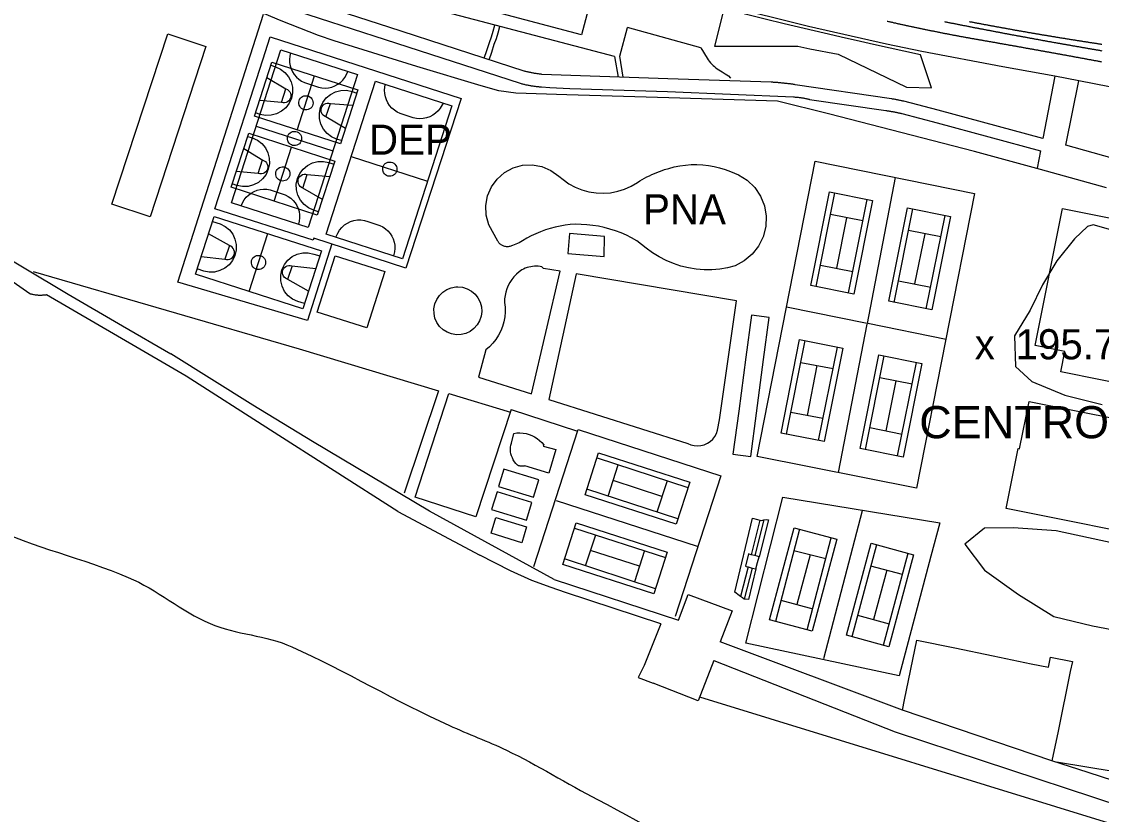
# Model space of a CAD drawing. Header units: millimetres. Extents: x 949 to 2135, y 1001 to 2286.
# Drawn here: x 1120.2 to 1388.7, y 1619.8 to 1817.1 of the extents above; entities that cross this region are included whole.
import ezdxf
from ezdxf.enums import TextEntityAlignment as Align

# ---------------------------------------------------------------- set-up
doc = ezdxf.new("R2010")
doc.units = ezdxf.units.MM
for name, color, linetype, lineweight in [('Nivel 11', 7, 'Continuous', 0), ('Nivel 12', 7, 'Continuous', 0), ('Nivel 13', 7, 'Continuous', 0), ('Nivel 14', 7, 'Continuous', 0), ('Nivel 15', 7, 'Continuous', 0), ('Nivel 17', 7, 'Continuous', 0), ('Nivel 18', 7, 'Continuous', 0), ('Nivel 21', 7, 'Continuous', 0), ('Nivel 22', 7, 'Continuous', 0), ('Nivel 24', 7, 'Continuous', 0), ('Nivel 26', 7, 'Continuous', 0), ('Nivel 3', 7, 'Continuous', 0), ('Nivel 39', 7, 'Continuous', 0), ('Nivel 45', 7, 'Continuous', 0), ('Nivel 47', 7, 'Continuous', 0)]:
    doc.layers.add(name, color=color, linetype=linetype, lineweight=lineweight)
doc.styles.add('Style-arial', font='arial.shx')
doc.styles.add('Style-font000', font='font000.shx')
doc.styles.add('Style-font023', font='font023.shx')

msp = doc.modelspace()

# ---------------------------------------------------------------- linework, layer by layer
at = {"layer": 'Nivel 11', "color": 1, "linetype": 'Continuous', "lineweight": 0, "flags": 128}
for points in [[(1379.04, 1770.6), (1393.54, 1767.7), (1394.18, 1770.93), (1409.58, 1767.85), (1408.87, 1764.64), (1423.34, 1761.75), (1418.6, 1738.04), (1422.85, 1737.19), (1419.75, 1721.65), (1408.21, 1723.98), (1378.63, 1729.96), (1379.65, 1734.97), (1372.24, 1736.46), (1379.04, 1770.6)], [(1256.5, 1764.33), (1256.1, 1759.38), (1265.11, 1758.66), (1265.19, 1763.62), (1256.5, 1764.33)], [(1193.75, 1744.76), (1198.22, 1758.81), (1210.52, 1754.89), (1206.05, 1740.84), (1193.75, 1744.76)], [(1301.55, 1708.89), (1302.97, 1719.61), (1304.75, 1733.01), (1306.14, 1743.45), (1301.71, 1744.04), (1300.32, 1733.56), (1298.54, 1720.1), (1297.13, 1709.48), (1301.55, 1708.89)], [(1396.46, 1689.59), (1375.79, 1693.74), (1365.06, 1695.9), (1368.06, 1710.83), (1368.4, 1710.76), (1370.78, 1722.58)], [(1370.78, 1722.58), (1404.57, 1715.8)], [(1243.54, 1706.74), (1243.16, 1707.13), (1242.81, 1707.55), (1242.51, 1708.01), (1242.27, 1708.49), (1242.07, 1709), (1241.92, 1709.52), (1241.83, 1710.06), (1241.8, 1710.6), (1241.82, 1711.15), (1241.9, 1711.69), (1242.03, 1712.21), (1242.64, 1714.62), (1243.4, 1714.72), (1244.16, 1714.74), (1244.92, 1714.69), (1245.68, 1714.56), (1246.41, 1714.36), (1247.12, 1714.09), (1247.8, 1713.74), (1248.45, 1713.33), (1249.05, 1712.86), (1249.59, 1712.33), (1250.09, 1711.75), (1249.96, 1711.44), (1253.09, 1710.6), (1251.37, 1704.7), (1245.34, 1706.51), (1245.2, 1706.49), (1245.06, 1706.46), (1244.92, 1706.45), (1244.77, 1706.44), (1244.63, 1706.44), (1244.49, 1706.45), (1244.34, 1706.46), (1244.2, 1706.48), (1244.06, 1706.51), (1243.92, 1706.54), (1243.78, 1706.58), (1243.54, 1706.74)], [(1238.84, 1701.37), (1247.5, 1698.73), (1248.83, 1703.08), (1240.17, 1705.72), (1238.84, 1701.37)], [(1237.12, 1695.69), (1245.78, 1693.05), (1247.11, 1697.4), (1238.45, 1700.04), (1237.12, 1695.69)], [(1238.14, 1693.71), (1245.76, 1691.35), (1244.62, 1687.4), (1236.96, 1689.77), (1238.14, 1693.71)], [(1342.86, 1663.2), (1352.31, 1661.25), (1361.79, 1659.29), (1371.27, 1657.32), (1375.54, 1656.44), (1376.06, 1658.95), (1381.51, 1657.82), (1381, 1655.34), (1377.95, 1640.5), (1376.44, 1633.13), (1339.26, 1645.77), (1339.78, 1648.3), (1342.86, 1663.2)]]:
    msp.add_lwpolyline(points, dxfattribs=at)
at = {"layer": 'Nivel 12', "color": 7, "linetype": 'Continuous', "lineweight": 0}
for p, q in [((1180.24, 1807.52), (1182.07, 1813.27)), ((1182.07, 1813.27), (1229.58, 1797.93)), ((1229.58, 1797.93), (1215.74, 1755.68)), ((1168.32, 1770.52), (1170.36, 1776.85)), ((1192.73, 1762.66), (1168.32, 1770.52)), ((1192.91, 1763.22), (1192.73, 1762.66)), ((1297.55, 1675.13), (1301.95, 1693.5)), ((1303.77, 1693.06), (1301.65, 1684.44)), ((1301.95, 1693.5), (1303.19, 1693.2)), ((1304.83, 1693.1), (1302.59, 1684.2)), ((1303.19, 1693.2), (1303.77, 1693.06)), ((1303.77, 1693.06), (1304.26, 1692.93)), ((1304.26, 1692.93), (1304.83, 1693.1)), ((1304.83, 1693.1), (1305.44, 1693.23)), ((1300.96, 1684.61), (1300.23, 1681.55)), ((1301.13, 1684.57), (1300.96, 1684.61)), ((1301.65, 1684.44), (1301.13, 1684.57)), ((1302.05, 1684.33), (1301.65, 1684.44)), ((1302.59, 1684.2), (1302.05, 1684.33)), ((1303.13, 1684.06), (1302.59, 1684.2)), ((1300.89, 1681.38), (1299.03, 1674.02)), ((1301.89, 1681.12), (1299.87, 1673.34)), ((1300.23, 1681.55), (1300.39, 1681.51)), ((1300.39, 1681.51), (1300.89, 1681.38)), ((1300.89, 1681.38), (1301.38, 1681.26)), ((1301.38, 1681.26), (1301.89, 1681.12)), ((1298.64, 1674.31), (1297.55, 1675.13)), ((1299.03, 1674.02), (1298.64, 1674.31)), ((1299.47, 1673.66), (1299.03, 1674.02)), ((1299.87, 1673.34), (1299.47, 1673.66)), ((1279.22, 1667.23), (1275.03, 1656.86)), ((1275.03, 1656.86), (1273.52, 1653.89)), ((1292.36, 1658.13), (1288.45, 1648.07)), ((1273.52, 1653.89), (1277.26, 1652.46)), ((1288.45, 1648.07), (1277.26, 1652.46))]:
    msp.add_line(p, q, dxfattribs=at)
at = {"layer": 'Nivel 12', "color": 7, "linetype": 'Continuous', "lineweight": 0, "flags": 128}
for points in [[(1390.01, 1775.7), (1373.63, 1780.26), (1357.2, 1784.77), (1320.88, 1794.15), (1308.18, 1797.28), (1281.18, 1798.11), (1255.82, 1798.87), (1243.14, 1799.29), (1238.94, 1799.84), (1234.55, 1801.06), (1218.53, 1805.86), (1197.93, 1812.27), (1194.06, 1813.64), (1184.78, 1817.23), (1180.66, 1819), (1155.2, 1829.51), (1139.47, 1835.28), (1122.57, 1841.78), (1103.11, 1849.04), (1090.3, 1853.81)], [(1159.07, 1752.24), (1180.42, 1818.88)], [(1039.2, 1812.55), (1059.28, 1780.96), (1088.35, 1775.18), (1131.84, 1749.27), (1145.36, 1741.4), (1157.38, 1734.4)], [(1170.36, 1776.85), (1180.24, 1807.52)], [(1357.21, 1774.27), (1342.77, 1701), (1303.18, 1708.88), (1317.59, 1782.3), (1357.21, 1774.27)], [(1337.48, 1778.27), (1330.45, 1741.97)], [(1197.39, 1761.74), (1191.33, 1742.72), (1159.07, 1752.24)], [(1215.74, 1755.68), (1192.91, 1763.22)], [(1156.21, 1731.76), (1126.45, 1749.06), (1126.25, 1749.03), (1126.06, 1749.01), (1125.86, 1748.99), (1125.66, 1748.97), (1125.46, 1748.96), (1125.26, 1748.95), (1125.06, 1748.94), (1124.86, 1748.94), (1124.66, 1748.95), (1124.46, 1748.95), (1124.26, 1748.97), (1124.06, 1748.98), (1123.86, 1749.01), (1123.66, 1749.03), (1123.47, 1749.06), (1123.27, 1749.09), (1123.07, 1749.13), (1122.88, 1749.18), (1122.68, 1749.22), (1122.49, 1749.27), (1122.32, 1749.32), (1106.7, 1760.2)], [(1123.14, 1754.92), (1189.22, 1735.61), (1223.92, 1725.22), (1215.37, 1699.71)], [(1330.45, 1741.97), (1310.47, 1746)], [(1330.41, 1741.78), (1323.27, 1704.88)], [(1350.12, 1738.01), (1330.65, 1741.93)], [(1192.57, 1712.59), (1177.77, 1721.6), (1157.38, 1734.4)], [(1213.77, 1695.21), (1182.14, 1715.4), (1161.2, 1728.81), (1156.22, 1731.76)], [(1242.01, 1720.54), (1233.17, 1693.82), (1218.07, 1698.75), (1226.5, 1724.53), (1241.81, 1719.92)], [(1242.01, 1720.54), (1258.48, 1715.2)], [(1247.63, 1681.49), (1258.6, 1715.58), (1294.13, 1704.04), (1282.72, 1669.08)], [(1252.67, 1678.28), (1221.65, 1695.28), (1192.57, 1712.59)], [(1253.12, 1697.89), (1288.21, 1686.54)], [(1346.34, 1684.05), (1338.42, 1654.28), (1300.34, 1662.4), (1309.56, 1698.75), (1348.54, 1692.32)], [(1213.77, 1695.21), (1234.18, 1684.34)], [(1329.24, 1695.31), (1319.61, 1658.5)], [(1305.44, 1693.23), (1305.94, 1693.14), (1303.62, 1683.94), (1303.13, 1684.06)], [(1348.54, 1692.32), (1346.34, 1684.05)], [(1255.44, 1675), (1251.91, 1676.26), (1247.07, 1678.05), (1241.8, 1680.38), (1234.18, 1684.35)], [(1303.24, 1682.46), (1303.62, 1683.94)], [(1301.89, 1681.12), (1302.84, 1680.88), (1300.95, 1673.29), (1299.87, 1673.34)], [(1302.84, 1680.88), (1303.21, 1682.53)], [(1252.67, 1678.28), (1283.57, 1668.17), (1285.98, 1674.52), (1296.91, 1670.44), (1293.96, 1662.78)], [(1279.22, 1667.23), (1255.44, 1674.99)], [(1339.25, 1645.77), (1293.96, 1662.78)], [(1398.51, 1662.62), (1392.19, 1630.43), (1377.53, 1632.78)], [(1292.36, 1658.13), (1337.43, 1640.35), (1359.1, 1633.19), (1393.79, 1621.8)], [(1534.07, 1638.93), (1541.6, 1637.28), (1539.92, 1629.61), (1540.62, 1625.09), (1539.79, 1624.94), (1539.72, 1625.2), (1538.83, 1625.05), (1535.27, 1609.48), (1536.38, 1609.25), (1535.5, 1604.89), (1490.17, 1614.98), (1481.52, 1612.35), (1472.79, 1610.8), (1463.55, 1610.1), (1453.11, 1609.75), (1445.2, 1611.93), (1422.51, 1618.92), (1418.29, 1620.18), (1398.22, 1625.9), (1391.81, 1628.2), (1385.43, 1630.25), (1376.44, 1633.13)]]:
    msp.add_lwpolyline(points, dxfattribs=at)
at = {"layer": 'Nivel 13', "color": 30, "linetype": 'Continuous', "lineweight": 0, "flags": 128}
msp.add_lwpolyline([(1142.69, 1771.61), (1156.59, 1813.98), (1161.82, 1812.27), (1166.09, 1810.87), (1152.19, 1768.49), (1142.69, 1771.61)], close=True, dxfattribs=at)
at = {"layer": 'Nivel 14', "color": 7, "linetype": 'Continuous', "lineweight": 0}
for p, q in [((1181.22, 1803.14), (1185.96, 1800.31)), ((1185.96, 1800.31), (1186.32, 1800.15)), ((1186.32, 1800.15), (1186.64, 1799.91)), ((1186.64, 1799.91), (1186.9, 1799.6)), ((1186.9, 1799.6), (1187.08, 1799.25)), ((1187.08, 1799.25), (1187.18, 1798.86)), ((1184.85, 1796.95), (1179.38, 1797.46)), ((1185.24, 1796.86), (1184.85, 1796.95)), ((1185.64, 1796.87), (1185.24, 1796.86)), ((1186.03, 1796.96), (1185.64, 1796.87)), ((1186.38, 1797.14), (1186.03, 1796.96)), ((1186.69, 1797.39), (1186.38, 1797.14)), ((1186.93, 1797.71), (1186.69, 1797.39)), ((1187.1, 1798.07), (1186.93, 1797.71)), ((1187.18, 1798.46), (1187.1, 1798.07)), ((1187.18, 1798.86), (1187.18, 1798.46))]:
    msp.add_line(p, q, dxfattribs=at)
at = {"layer": 'Nivel 14', "color": 7, "linetype": 'Continuous', "lineweight": 0, "flags": 128}
for points in [[(1172.45, 1772), (1184.71, 1810.04), (1203.76, 1803.9), (1191.5, 1765.86), (1172.45, 1772)], [(1199.52, 1786.61), (1178.11, 1793.54), (1182.46, 1806.98), (1203.87, 1800.05), (1199.52, 1786.61)], [(1187.12, 1809.26), (1186.94, 1808.48), (1186.85, 1807.67), (1186.88, 1806.86), (1187.02, 1806.07), (1187.26, 1805.29), (1187.6, 1804.56), (1188.04, 1803.88), (1188.56, 1803.27), (1189.17, 1802.73), (1189.84, 1802.28), (1190.56, 1801.92), (1194.09, 1800.77), (1194.9, 1800.6), (1195.73, 1800.54), (1196.55, 1800.6), (1197.36, 1800.78), (1198.14, 1801.06), (1198.87, 1801.46), (1199.54, 1801.95), (1200.14, 1802.53), (1200.64, 1803.18), (1201.06, 1803.9), (1201.36, 1804.67)], [(1182.21, 1806.2), (1183.36, 1805.84), (1184.62, 1805.26), (1185.72, 1804.42), (1186.61, 1803.35), (1187.24, 1802.11), (1187.58, 1800.77), (1187.61, 1799.38), (1187.34, 1798.01), (1186.77, 1796.75), (1185.93, 1795.64), (1184.87, 1794.74), (1183.63, 1794.11), (1182.29, 1793.76), (1180.9, 1793.72), (1179.54, 1793.98), (1178.38, 1794.39)], [(1188.79, 1790.08), (1193.11, 1803.53)], [(1195.94, 1764.19), (1208.2, 1802.23), (1227.25, 1796.09), (1214.99, 1758.05), (1195.94, 1764.19)], [(1184.85, 1796.95), (1185.93, 1800.32)], [(1199.8, 1787.46), (1198.58, 1787.84), (1197.32, 1788.42), (1196.21, 1789.26), (1195.31, 1790.33), (1194.68, 1791.57), (1194.34, 1792.92), (1194.3, 1794.31), (1194.58, 1795.68), (1195.15, 1796.95), (1195.99, 1798.06), (1197.06, 1798.96), (1198.3, 1799.59), (1199.65, 1799.94), (1201.04, 1799.98), (1202.41, 1799.7), (1203.62, 1799.28)], [(1225.04, 1796.8), (1224.3, 1795.52), (1223.78, 1794.86), (1223.17, 1794.28), (1222.49, 1793.79), (1221.74, 1793.4), (1220.95, 1793.12), (1220.13, 1792.95), (1219.29, 1792.9), (1218.45, 1792.97), (1217.63, 1793.15), (1214.38, 1794.22), (1213.63, 1794.57), (1212.94, 1795.01), (1212.31, 1795.55), (1211.76, 1796.17), (1211.3, 1796.85), (1210.94, 1797.59), (1210.69, 1798.38), (1210.54, 1799.19), (1210.51, 1800.01), (1210.65, 1801.44)], [(1190.94, 1798.63), (1191.29, 1798.6), (1191.63, 1798.49), (1191.94, 1798.32), (1192.21, 1798.09), (1192.43, 1797.82), (1192.6, 1797.5), (1192.69, 1797.16), (1192.71, 1796.8), (1192.67, 1796.45), (1192.55, 1796.12), (1192.37, 1795.81), (1192.14, 1795.55), (1191.85, 1795.33), (1191.53, 1795.18), (1191.19, 1795.1), (1190.83, 1795.08), (1190.48, 1795.14), (1190.15, 1795.27), (1189.85, 1795.45), (1189.59, 1795.7), (1189.39, 1795.99), (1189.25, 1796.31), (1189.18, 1796.66), (1189.17, 1797.02), (1189.24, 1797.36), (1189.37, 1797.69), (1189.57, 1797.99), (1189.82, 1798.24), (1190.12, 1798.43), (1190.45, 1798.56), (1190.8, 1798.63), (1190.94, 1798.63)], [(1200.78, 1790.49), (1195.92, 1793.34), (1195.56, 1793.51), (1195.25, 1793.75), (1195, 1794.06), (1194.82, 1794.41), (1194.73, 1794.79), (1194.72, 1795.19), (1194.8, 1795.57), (1194.96, 1795.93), (1195.2, 1796.25), (1195.5, 1796.5), (1195.85, 1796.68), (1196.24, 1796.78), (1196.63, 1796.8), (1197.02, 1796.72), (1202.63, 1796.23)], [(1195.92, 1793.34), (1197.01, 1796.72)], [(1178.59, 1791.06), (1197.63, 1784.88)], [(1193.77, 1768.92), (1172.36, 1775.85), (1176.71, 1789.29), (1198.12, 1782.36), (1193.77, 1768.92)], [(1176.46, 1788.51), (1177.61, 1788.15), (1178.87, 1787.57), (1179.97, 1786.73), (1180.86, 1785.66), (1181.49, 1784.42), (1181.83, 1783.08), (1181.86, 1781.69), (1181.59, 1780.32), (1181.02, 1779.06), (1180.18, 1777.95), (1179.12, 1777.05), (1177.88, 1776.42), (1176.54, 1776.07), (1175.15, 1776.03), (1173.79, 1776.29), (1172.63, 1776.7)], [(1188.1, 1789.75), (1188.45, 1789.72), (1188.79, 1789.61), (1189.1, 1789.44), (1189.37, 1789.21), (1189.59, 1788.94), (1189.75, 1788.62), (1189.85, 1788.28), (1189.87, 1787.92), (1189.83, 1787.57), (1189.71, 1787.23), (1189.53, 1786.93), (1189.3, 1786.66), (1189.01, 1786.45), (1188.69, 1786.3), (1188.34, 1786.21), (1187.99, 1786.2), (1187.64, 1786.26), (1187.31, 1786.38), (1187, 1786.57), (1186.75, 1786.81), (1186.54, 1787.11), (1186.4, 1787.43), (1186.33, 1787.78), (1186.32, 1788.13), (1186.39, 1788.48), (1186.52, 1788.81), (1186.72, 1789.11), (1186.98, 1789.36), (1187.27, 1789.55), (1187.6, 1789.68), (1187.95, 1789.75), (1188.1, 1789.75)], [(1183.04, 1772.39), (1187.36, 1785.84)], [(1175.47, 1785.45), (1180.21, 1782.62), (1180.57, 1782.46), (1180.89, 1782.22), (1181.15, 1781.91), (1181.33, 1781.56), (1181.43, 1781.17), (1181.43, 1780.77), (1181.35, 1780.38), (1181.18, 1780.02), (1180.94, 1779.7), (1180.63, 1779.45), (1180.28, 1779.27), (1179.89, 1779.18), (1179.49, 1779.17), (1179.1, 1779.26), (1173.63, 1779.77)], [(1221.29, 1777.29), (1202.28, 1783.41)], [(1179.1, 1779.26), (1180.18, 1782.63)], [(1185.19, 1780.94), (1185.54, 1780.91), (1185.88, 1780.8), (1186.19, 1780.63), (1186.46, 1780.4), (1186.68, 1780.13), (1186.85, 1779.81), (1186.94, 1779.47), (1186.96, 1779.11), (1186.92, 1778.76), (1186.8, 1778.43), (1186.62, 1778.12), (1186.39, 1777.86), (1186.1, 1777.64), (1185.78, 1777.49), (1185.44, 1777.41), (1185.08, 1777.39), (1184.73, 1777.45), (1184.4, 1777.58), (1184.1, 1777.76), (1183.84, 1778.01), (1183.64, 1778.3), (1183.5, 1778.62), (1183.43, 1778.97), (1183.42, 1779.33), (1183.49, 1779.67), (1183.62, 1780), (1183.82, 1780.3), (1184.07, 1780.55), (1184.37, 1780.74), (1184.7, 1780.87), (1185.05, 1780.94), (1185.19, 1780.94)], [(1194.05, 1769.77), (1192.83, 1770.15), (1191.57, 1770.73), (1190.46, 1771.57), (1189.56, 1772.64), (1188.93, 1773.88), (1188.59, 1775.23), (1188.55, 1776.62), (1188.83, 1777.99), (1189.4, 1779.26), (1190.24, 1780.37), (1191.31, 1781.27), (1192.55, 1781.9), (1193.9, 1782.25), (1195.29, 1782.29), (1196.66, 1782.01), (1197.87, 1781.59)], [(1211.8, 1782.12), (1212.15, 1782.09), (1212.49, 1781.98), (1212.8, 1781.81), (1213.07, 1781.58), (1213.29, 1781.3), (1213.46, 1780.99), (1213.55, 1780.65), (1213.58, 1780.29), (1213.53, 1779.94), (1213.41, 1779.6), (1213.23, 1779.3), (1213, 1779.03), (1212.71, 1778.82), (1212.39, 1778.67), (1212.05, 1778.59), (1211.69, 1778.57), (1211.34, 1778.63), (1211.01, 1778.75), (1210.71, 1778.94), (1210.45, 1779.19), (1210.25, 1779.48), (1210.11, 1779.8), (1210.03, 1780.15), (1210.03, 1780.5), (1210.1, 1780.85), (1210.23, 1781.18), (1210.43, 1781.48), (1210.68, 1781.73), (1210.98, 1781.92), (1211.31, 1782.05), (1211.66, 1782.12), (1211.8, 1782.12)], [(1195.03, 1772.8), (1190.17, 1775.65), (1189.81, 1775.82), (1189.5, 1776.06), (1189.25, 1776.37), (1189.07, 1776.72), (1188.98, 1777.1), (1188.97, 1777.5), (1189.05, 1777.88), (1189.21, 1778.24), (1189.45, 1778.56), (1189.75, 1778.81), (1190.1, 1778.99), (1190.49, 1779.09), (1190.88, 1779.11), (1191.27, 1779.03), (1196.88, 1778.54)], [(1190.17, 1775.65), (1191.26, 1779.03)], [(1174.82, 1771.23), (1175.14, 1771.99), (1175.56, 1772.7), (1176.06, 1773.35), (1176.65, 1773.92), (1177.31, 1774.41), (1178.03, 1774.8), (1178.79, 1775.1), (1179.59, 1775.29), (1180.4, 1775.37), (1181.22, 1775.35), (1182.03, 1775.21), (1185.79, 1773.93), (1186.5, 1773.56), (1187.15, 1773.11), (1187.73, 1772.56), (1188.24, 1771.95), (1188.66, 1771.27), (1188.99, 1770.55), (1189.22, 1769.79), (1189.34, 1769), (1189.36, 1768.2), (1189.28, 1767.41), (1189.08, 1766.64)], [(1316.48, 1751.43), (1321.11, 1774.7), (1331.84, 1772.56), (1327.2, 1749.29), (1316.48, 1751.43)], [(1317.82, 1751.16), (1322.47, 1774.43)], [(1325.84, 1749.57), (1330.49, 1772.83)], [(1335.87, 1747.47), (1340.5, 1770.74), (1351.23, 1768.6), (1346.59, 1745.33), (1335.87, 1747.47)], [(1337.21, 1747.2), (1341.86, 1770.47)], [(1168.11, 1768.6), (1194.82, 1760.02), (1190.2, 1745.64), (1163.49, 1754.22), (1168.11, 1768.6)], [(1167.71, 1767.36), (1169.64, 1766.75), (1170.85, 1766.12), (1171.9, 1765.24), (1172.73, 1764.16), (1173.3, 1762.92), (1173.59, 1761.58), (1173.58, 1760.21), (1173.28, 1758.88), (1172.69, 1757.65), (1171.84, 1756.57), (1170.78, 1755.71), (1169.56, 1755.1), (1168.23, 1754.76), (1166.87, 1754.73), (1165.53, 1754.99), (1163.91, 1755.52)], [(1198.41, 1763.39), (1198.85, 1764.44), (1199.3, 1765.19), (1199.86, 1765.87), (1200.51, 1766.46), (1201.24, 1766.95), (1202.03, 1767.32), (1202.87, 1767.58), (1203.74, 1767.71), (1204.61, 1767.72), (1205.48, 1767.59), (1206.32, 1767.34), (1209.32, 1766.34), (1210.04, 1765.98), (1210.71, 1765.53), (1211.32, 1765), (1211.85, 1764.38), (1212.29, 1763.71), (1212.63, 1762.98), (1212.88, 1762.2), (1213.02, 1761.41), (1213.05, 1760.6), (1212.97, 1759.8), (1212.72, 1758.78)], [(1329.41, 1767.47), (1321.39, 1769.03)], [(1322.91, 1755.7), (1325.41, 1768.25)], [(1345.19, 1745.61), (1349.91, 1768.86)], [(1164.89, 1758.59), (1170.8, 1757.93), (1171.19, 1757.84), (1171.6, 1757.85), (1171.99, 1757.94), (1172.36, 1758.13), (1172.67, 1758.39), (1172.92, 1758.71), (1173.08, 1759.08), (1173.16, 1759.47), (1173.15, 1759.88), (1173.05, 1760.27), (1172.87, 1760.63), (1172.6, 1760.94), (1172.28, 1761.19), (1171.91, 1761.35), (1166.72, 1764.27)], [(1176.84, 1749.93), (1181.47, 1764.31)], [(1348.82, 1763.5), (1340.79, 1765.12)], [(1344.84, 1764.3), (1342.27, 1751.78)], [(1171.91, 1761.35), (1170.8, 1757.93)], [(1179.14, 1758.91), (1179.5, 1758.87), (1179.84, 1758.77), (1180.15, 1758.6), (1180.42, 1758.37), (1180.64, 1758.09), (1180.8, 1757.78), (1180.9, 1757.43), (1180.92, 1757.08), (1180.87, 1756.73), (1180.76, 1756.39), (1180.58, 1756.09), (1180.34, 1755.82), (1180.06, 1755.61), (1179.74, 1755.46), (1179.39, 1755.37), (1179.04, 1755.36), (1178.69, 1755.42), (1178.36, 1755.54), (1178.06, 1755.73), (1177.8, 1755.97), (1177.6, 1756.26), (1177.45, 1756.59), (1177.38, 1756.94), (1177.38, 1757.29), (1177.44, 1757.64), (1177.58, 1757.97), (1177.77, 1758.26), (1178.03, 1758.51), (1178.32, 1758.71), (1178.65, 1758.84), (1179, 1758.9), (1179.14, 1758.91)], [(1190.6, 1746.9), (1188.91, 1747.42), (1187.64, 1748.01), (1186.53, 1748.87), (1185.65, 1749.95), (1185.02, 1751.21), (1184.7, 1752.57), (1184.68, 1753.97), (1184.98, 1755.33), (1185.57, 1756.6), (1186.43, 1757.7), (1187.52, 1758.59), (1188.77, 1759.21), (1190.13, 1759.53), (1191.53, 1759.54), (1192.9, 1759.24), (1194.41, 1758.76)], [(1191.6, 1749.99), (1185.84, 1753.19), (1185.56, 1753.45), (1185.34, 1753.76), (1185.2, 1754.11), (1185.13, 1754.48), (1185.14, 1754.86), (1185.23, 1755.23), (1185.4, 1755.57), (1185.64, 1755.86), (1185.94, 1756.1), (1186.28, 1756.27), (1186.65, 1756.36), (1187.03, 1756.37), (1187.4, 1756.3), (1193.41, 1755.65)], [(1187.49, 1756.29), (1186.37, 1752.9)], [(1318.88, 1756.48), (1326.91, 1754.92)], [(1338.29, 1752.59), (1346.28, 1750.97)], [(1309.07, 1714.7), (1313.7, 1737.97), (1324.43, 1735.83), (1319.79, 1712.56), (1309.07, 1714.7)], [(1310.41, 1714.43), (1315.06, 1737.7)], [(1318.39, 1712.84), (1323.11, 1736.09)], [(1313.98, 1732.28), (1322.03, 1730.75)], [(1328.75, 1710.87), (1333.38, 1734.14), (1344.11, 1732), (1339.47, 1708.73), (1328.75, 1710.87)], [(1330.09, 1710.6), (1334.74, 1733.87)], [(1338.07, 1709.01), (1342.79, 1732.26)], [(1317.95, 1731.53), (1315.6, 1719.06)], [(1341.7, 1726.9), (1333.66, 1728.46)], [(1335.25, 1715.23), (1337.7, 1727.68)], [(1319.5, 1718.32), (1311.49, 1719.84)], [(1331.18, 1716.04), (1339.17, 1714.45)], [(1282.99, 1692.03), (1260.36, 1699.33), (1263.72, 1709.77), (1286.36, 1702.48), (1282.99, 1692.03)], [(1263.32, 1708.51), (1285.93, 1701.15)], [(1266.08, 1699), (1268.59, 1706.79)], [(1279.45, 1698.91), (1267.32, 1702.86)], [(1280.73, 1702.84), (1278.18, 1695.05)], [(1283.41, 1693.34), (1260.81, 1700.72)], [(1258.15, 1692.34), (1280.78, 1685.04), (1277.44, 1674.68), (1254.81, 1681.98), (1258.15, 1692.34)], [(1257.74, 1691.07), (1280.37, 1683.76)], [(1260.44, 1681.68), (1263.01, 1689.37)], [(1322.93, 1688.29), (1316.78, 1665.41), (1306.21, 1668.25), (1312.37, 1691.13), (1322.93, 1688.29)], [(1313.69, 1690.77), (1307.69, 1667.85)], [(1315.58, 1665.73), (1321.58, 1688.65)], [(1342.04, 1684.43), (1335.89, 1661.55), (1325.32, 1664.39), (1331.48, 1687.27), (1342.04, 1684.43)], [(1332.79, 1686.92), (1326.65, 1664.03)], [(1273.86, 1681.59), (1261.7, 1685.45)], [(1275.1, 1685.46), (1272.6, 1677.66)], [(1320.21, 1683.4), (1312.29, 1685.43)], [(1316.28, 1684.41), (1312.99, 1672.04)], [(1334.54, 1661.91), (1340.7, 1684.79)], [(1277.84, 1675.93), (1255.26, 1683.39)], [(1339.27, 1679.48), (1331.37, 1681.62)], [(1335.34, 1680.55), (1332.04, 1668.28)], [(1309.06, 1673.09), (1316.95, 1670.98)], [(1328.08, 1669.36), (1335.97, 1667.22)]]:
    msp.add_lwpolyline(points, dxfattribs=at)
at = {"layer": 'Nivel 15', "color": 7, "linetype": 'Continuous', "lineweight": 0, "flags": 128}
msp.add_lwpolyline([(1355.89, 1817.08), (1356.09, 1817.04), (1356.28, 1817), (1356.48, 1816.97), (1356.67, 1816.93), (1356.87, 1816.89), (1357.07, 1816.85), (1357.26, 1816.82), (1357.46, 1816.78), (1357.66, 1816.74), (1357.85, 1816.7), (1358.05, 1816.67), (1358.25, 1816.63), (1358.44, 1816.59), (1358.64, 1816.56), (1358.84, 1816.52), (1359.03, 1816.48), (1359.23, 1816.44), (1359.43, 1816.41), (1359.62, 1816.37), (1359.82, 1816.33), (1360.02, 1816.3), (1360.21, 1816.26), (1360.41, 1816.22), (1360.61, 1816.19), (1360.8, 1816.15), (1361, 1816.11), (1361.2, 1816.08), (1361.39, 1816.04), (1361.59, 1816.01), (1361.79, 1815.97), (1361.98, 1815.93), (1362.18, 1815.9), (1362.38, 1815.86), (1362.57, 1815.82), (1362.77, 1815.79), (1362.97, 1815.75), (1363.16, 1815.72), (1363.36, 1815.68), (1363.56, 1815.64), (1363.75, 1815.61), (1363.95, 1815.57), (1364.15, 1815.54), (1364.34, 1815.5), (1364.54, 1815.47), (1364.74, 1815.43), (1364.93, 1815.39), (1365.13, 1815.36), (1365.33, 1815.32), (1365.52, 1815.29), (1365.72, 1815.25), (1365.92, 1815.22), (1366.11, 1815.18), (1366.31, 1815.15), (1366.51, 1815.11), (1366.7, 1815.08), (1366.9, 1815.04), (1367.1, 1815.01), (1367.3, 1814.97), (1367.49, 1814.94), (1367.69, 1814.9), (1367.89, 1814.87), (1368.08, 1814.83), (1368.28, 1814.8), (1368.48, 1814.76), (1368.67, 1814.73), (1368.87, 1814.69), (1369.07, 1814.66), (1369.27, 1814.62), (1369.46, 1814.59), (1369.66, 1814.56), (1369.86, 1814.52), (1370.05, 1814.49), (1370.25, 1814.45), (1370.45, 1814.42), (1370.64, 1814.38), (1370.84, 1814.35), (1371.04, 1814.32), (1371.24, 1814.28), (1371.43, 1814.25), (1371.63, 1814.21), (1371.83, 1814.18), (1372.02, 1814.15), (1372.22, 1814.11), (1372.42, 1814.08), (1372.62, 1814.05), (1372.81, 1814.01), (1373.01, 1813.98), (1373.21, 1813.94), (1373.4, 1813.91), (1373.6, 1813.88), (1373.8, 1813.84), (1374, 1813.81), (1374.19, 1813.78), (1374.39, 1813.74), (1374.59, 1813.71), (1374.78, 1813.68), (1374.98, 1813.65), (1375.18, 1813.61), (1375.38, 1813.58), (1375.57, 1813.55), (1375.77, 1813.51), (1375.97, 1813.48), (1376.17, 1813.45), (1376.36, 1813.41), (1376.56, 1813.38), (1376.76, 1813.35), (1376.95, 1813.32), (1377.15, 1813.28), (1377.35, 1813.25), (1377.55, 1813.22), (1377.74, 1813.19), (1377.94, 1813.15), (1378.14, 1813.12), (1378.34, 1813.09), (1378.53, 1813.06), (1378.73, 1813.03), (1378.93, 1812.99), (1379.13, 1812.96), (1379.32, 1812.93), (1379.52, 1812.9), (1379.72, 1812.87), (1379.92, 1812.83), (1380.11, 1812.8), (1380.31, 1812.77), (1380.51, 1812.74), (1380.71, 1812.71), (1380.9, 1812.67), (1381.1, 1812.64), (1381.3, 1812.61), (1381.5, 1812.58), (1381.69, 1812.55), (1381.89, 1812.52), (1382.09, 1812.49), (1382.29, 1812.45), (1382.48, 1812.42), (1382.68, 1812.39), (1382.88, 1812.36), (1383.08, 1812.33), (1383.27, 1812.3), (1383.47, 1812.27), (1383.67, 1812.24), (1383.87, 1812.21), (1384.06, 1812.17), (1384.26, 1812.14), (1384.46, 1812.11), (1384.66, 1812.08), (1384.85, 1812.05), (1385.05, 1812.02), (1385.25, 1811.99), (1385.45, 1811.96), (1385.64, 1811.93), (1385.84, 1811.9), (1386.04, 1811.87), (1386.24, 1811.84), (1386.44, 1811.81), (1386.63, 1811.78), (1386.83, 1811.75), (1387.03, 1811.72), (1387.23, 1811.69), (1387.42, 1811.66), (1387.62, 1811.63), (1387.82, 1811.6), (1388.02, 1811.57), (1388.22, 1811.54), (1388.41, 1811.51), (1388.61, 1811.48), (1388.81, 1811.45)], dxfattribs=at)
at = {"layer": 'Nivel 17', "color": 30, "linetype": 'Continuous', "lineweight": 0, "flags": 128}
for points in [[(1259.5, 1813.8), (1160.83, 1839.97)], [(1265.14, 1835.33), (1259.5, 1813.8)], [(1388.82, 1807), (1388.63, 1807.04), (1388.43, 1807.07), (1388.23, 1807.11), (1388.04, 1807.15), (1387.84, 1807.18), (1387.64, 1807.22), (1387.45, 1807.26), (1387.25, 1807.29), (1387.05, 1807.33), (1386.86, 1807.36), (1386.66, 1807.4), (1386.46, 1807.44), (1386.27, 1807.47), (1386.07, 1807.51), (1385.87, 1807.55), (1385.68, 1807.58), (1385.48, 1807.62), (1385.28, 1807.66), (1385.09, 1807.69), (1384.89, 1807.73), (1384.69, 1807.76), (1384.5, 1807.8), (1384.3, 1807.84), (1384.1, 1807.87), (1383.91, 1807.91), (1383.71, 1807.95), (1383.51, 1807.98), (1383.32, 1808.02), (1383.12, 1808.05), (1382.92, 1808.09), (1382.73, 1808.13), (1382.53, 1808.16), (1382.33, 1808.2), (1382.14, 1808.24), (1381.94, 1808.27), (1381.74, 1808.31), (1381.55, 1808.34), (1381.35, 1808.38), (1381.15, 1808.42), (1380.96, 1808.45), (1380.76, 1808.49), (1380.56, 1808.52), (1380.37, 1808.56), (1380.17, 1808.6), (1379.97, 1808.63), (1379.77, 1808.67), (1379.58, 1808.7), (1379.38, 1808.74), (1379.18, 1808.78), (1378.99, 1808.81), (1378.79, 1808.85), (1378.59, 1808.88), (1378.4, 1808.92), (1378.2, 1808.96), (1378, 1808.99), (1377.81, 1809.03), (1377.61, 1809.06), (1377.41, 1809.1), (1377.22, 1809.13), (1377.02, 1809.17), (1376.82, 1809.21), (1376.63, 1809.24), (1376.43, 1809.28), (1376.23, 1809.31), (1376.04, 1809.35), (1375.84, 1809.38), (1375.64, 1809.42), (1375.45, 1809.46), (1375.25, 1809.49), (1375.05, 1809.53), (1374.86, 1809.56), (1374.66, 1809.6), (1374.46, 1809.63), (1374.27, 1809.67), (1374.07, 1809.71), (1373.87, 1809.74), (1373.67, 1809.78), (1373.48, 1809.81), (1373.28, 1809.85), (1373.08, 1809.88), (1372.89, 1809.92), (1372.69, 1809.95), (1372.49, 1809.99), (1372.3, 1810.02), (1372.1, 1810.06), (1371.9, 1810.1), (1371.71, 1810.13), (1371.51, 1810.17), (1371.31, 1810.2), (1371.12, 1810.24), (1370.92, 1810.27), (1370.72, 1810.31), (1370.53, 1810.34), (1370.33, 1810.38), (1370.13, 1810.41), (1369.93, 1810.45), (1369.74, 1810.48), (1369.54, 1810.52), (1369.34, 1810.56), (1369.15, 1810.59), (1368.95, 1810.63), (1368.75, 1810.66), (1368.56, 1810.7), (1368.36, 1810.73), (1368.16, 1810.77), (1367.97, 1810.8), (1367.77, 1810.84), (1367.57, 1810.87), (1367.38, 1810.91), (1367.18, 1810.94), (1366.98, 1810.98), (1366.78, 1811.01), (1366.59, 1811.05), (1366.39, 1811.08), (1366.19, 1811.12), (1366, 1811.15), (1365.8, 1811.19), (1365.6, 1811.22), (1365.41, 1811.26), (1365.21, 1811.29), (1365.01, 1811.33), (1364.82, 1811.36), (1364.62, 1811.4), (1364.42, 1811.43), (1364.22, 1811.47), (1364.03, 1811.5), (1363.83, 1811.54), (1363.63, 1811.57), (1363.44, 1811.61), (1363.24, 1811.64), (1363.04, 1811.68), (1362.85, 1811.71), (1362.65, 1811.75), (1362.45, 1811.78), (1362.26, 1811.82), (1362.06, 1811.85), (1361.86, 1811.89), (1361.66, 1811.92), (1361.47, 1811.96), (1361.27, 1811.99), (1361.07, 1812.02), (1360.88, 1812.06), (1360.68, 1812.09), (1360.48, 1812.13), (1360.29, 1812.16), (1360.09, 1812.2), (1359.89, 1812.23), (1359.69, 1812.27), (1359.5, 1812.3), (1359.3, 1812.34), (1359.1, 1812.37), (1358.91, 1812.41), (1358.71, 1812.44), (1358.51, 1812.47), (1358.32, 1812.51), (1358.12, 1812.54), (1357.92, 1812.58), (1357.72, 1812.61), (1357.58, 1812.64), (1357.38, 1812.67), (1357.18, 1812.71), (1356.98, 1812.74), (1356.79, 1812.78), (1356.59, 1812.81), (1356.39, 1812.85), (1356.2, 1812.88), (1356, 1812.92), (1355.8, 1812.95), (1355.61, 1812.99), (1355.41, 1813.02), (1355.21, 1813.06), (1355.02, 1813.09), (1354.82, 1813.13), (1354.62, 1813.17), (1354.43, 1813.2), (1354.23, 1813.24), (1354.03, 1813.27), (1353.84, 1813.31), (1353.64, 1813.35), (1353.44, 1813.38), (1353.25, 1813.42), (1353.05, 1813.46), (1352.85, 1813.49), (1352.66, 1813.53), (1352.46, 1813.57), (1352.26, 1813.6), (1352.07, 1813.64), (1351.87, 1813.68), (1351.67, 1813.71), (1351.48, 1813.75), (1351.28, 1813.79), (1351.08, 1813.83), (1350.89, 1813.86), (1350.69, 1813.9), (1350.49, 1813.94), (1350.3, 1813.98), (1350.1, 1814.02), (1349.91, 1814.05), (1349.71, 1814.09), (1349.51, 1814.13), (1349.32, 1814.17), (1349.12, 1814.21), (1348.92, 1814.25), (1348.73, 1814.28), (1348.53, 1814.32), (1348.34, 1814.36), (1348.14, 1814.4), (1347.94, 1814.44), (1347.75, 1814.48), (1347.55, 1814.52), (1347.35, 1814.56), (1347.16, 1814.6), (1346.96, 1814.64), (1346.77, 1814.68), (1346.57, 1814.72), (1346.37, 1814.76), (1346.18, 1814.8), (1345.98, 1814.84), (1345.79, 1814.88), (1345.59, 1814.92), (1345.39, 1814.96), (1345.2, 1815), (1345, 1815.04), (1344.81, 1815.08), (1344.61, 1815.12), (1344.42, 1815.16), (1344.22, 1815.2), (1344.02, 1815.24), (1343.83, 1815.28), (1343.63, 1815.32), (1343.44, 1815.36), (1343.24, 1815.4), (1343.05, 1815.45), (1342.85, 1815.49), (1342.65, 1815.53), (1342.46, 1815.57), (1342.26, 1815.61), (1342.07, 1815.65), (1341.87, 1815.7), (1341.68, 1815.74), (1341.48, 1815.78), (1341.29, 1815.82), (1341.09, 1815.86), (1340.89, 1815.91), (1340.7, 1815.95), (1340.5, 1815.99), (1340.31, 1816.04), (1340.11, 1816.08), (1339.92, 1816.12), (1339.76, 1816.15), (1339.57, 1816.2), (1339.37, 1816.24), (1339.18, 1816.28), (1338.98, 1816.33), (1338.79, 1816.37), (1338.59, 1816.41), (1338.4, 1816.46), (1338.2, 1816.5), (1338.01, 1816.54), (1337.81, 1816.58), (1337.62, 1816.63), (1337.42, 1816.67), (1337.23, 1816.71), (1337.03, 1816.76), (1336.84, 1816.8), (1336.64, 1816.84), (1336.44, 1816.89), (1336.25, 1816.93), (1336.05, 1816.97), (1335.86, 1817.02), (1335.66, 1817.06), (1335.47, 1817.1)], [(1349.71, 1817.07), (1349.9, 1817.03), (1350.1, 1816.99), (1350.3, 1816.95), (1350.49, 1816.91), (1350.69, 1816.87), (1350.88, 1816.83), (1351.08, 1816.79), (1351.28, 1816.75), (1351.47, 1816.71), (1351.67, 1816.67), (1351.86, 1816.64), (1352.06, 1816.6), (1352.26, 1816.56), (1352.45, 1816.52), (1352.65, 1816.48), (1352.85, 1816.44), (1353.04, 1816.4), (1353.24, 1816.36), (1353.43, 1816.32), (1353.63, 1816.29), (1353.83, 1816.25), (1354.02, 1816.21), (1354.22, 1816.17), (1354.42, 1816.13), (1354.61, 1816.09), (1354.81, 1816.05), (1355, 1816.01), (1355.2, 1815.98), (1355.4, 1815.94), (1355.59, 1815.9), (1355.79, 1815.86), (1355.99, 1815.82), (1356.18, 1815.78), (1356.38, 1815.75), (1356.57, 1815.71), (1356.77, 1815.67), (1356.97, 1815.63), (1357.16, 1815.59), (1357.36, 1815.55), (1357.56, 1815.52), (1357.75, 1815.48), (1357.95, 1815.44), (1358.14, 1815.4), (1358.27, 1815.38), (1358.47, 1815.34), (1358.66, 1815.3), (1358.86, 1815.26), (1359.05, 1815.23), (1359.25, 1815.19), (1359.45, 1815.15), (1359.64, 1815.11), (1359.84, 1815.08), (1360.04, 1815.04), (1360.23, 1815), (1360.43, 1814.96), (1360.63, 1814.92), (1360.82, 1814.89), (1361.02, 1814.85), (1361.22, 1814.81), (1361.41, 1814.77), (1361.61, 1814.74), (1361.8, 1814.7), (1362, 1814.66), (1362.2, 1814.62), (1362.39, 1814.59), (1362.59, 1814.55), (1362.79, 1814.51), (1362.98, 1814.48), (1363.18, 1814.44), (1363.38, 1814.4), (1363.57, 1814.36), (1363.77, 1814.33), (1363.97, 1814.29), (1364.16, 1814.25), (1364.36, 1814.22), (1364.56, 1814.18), (1364.75, 1814.14), (1364.95, 1814.1), (1365.15, 1814.07), (1365.34, 1814.03), (1365.54, 1813.99), (1365.73, 1813.96), (1365.93, 1813.92), (1366.13, 1813.88), (1366.32, 1813.85), (1366.52, 1813.81), (1366.72, 1813.77), (1366.91, 1813.74), (1367.11, 1813.7), (1367.31, 1813.66), (1367.5, 1813.63), (1367.7, 1813.59), (1367.9, 1813.55), (1368.09, 1813.52), (1368.29, 1813.48), (1368.49, 1813.44), (1368.68, 1813.41), (1368.88, 1813.37), (1369.08, 1813.33), (1369.27, 1813.3), (1369.47, 1813.26), (1369.67, 1813.23), (1369.86, 1813.19), (1370.06, 1813.15), (1370.26, 1813.12), (1370.45, 1813.08), (1370.65, 1813.04), (1370.85, 1813.01), (1371.04, 1812.97), (1371.24, 1812.94), (1371.44, 1812.9), (1371.63, 1812.86), (1371.83, 1812.83), (1372.03, 1812.79), (1372.22, 1812.76), (1372.42, 1812.72), (1372.62, 1812.68), (1372.81, 1812.65), (1373.01, 1812.61), (1373.21, 1812.58), (1373.41, 1812.54), (1373.6, 1812.51), (1373.8, 1812.47), (1374, 1812.43), (1374.19, 1812.4), (1374.39, 1812.36), (1374.59, 1812.33), (1374.78, 1812.29), (1374.98, 1812.26), (1375.18, 1812.22), (1375.37, 1812.19), (1375.57, 1812.15), (1375.77, 1812.11), (1375.96, 1812.08), (1376.16, 1812.04), (1376.36, 1812.01), (1376.55, 1811.97), (1376.75, 1811.94), (1376.95, 1811.9), (1377.15, 1811.87), (1377.34, 1811.83), (1377.54, 1811.8), (1377.74, 1811.76), (1377.93, 1811.73), (1378.13, 1811.69), (1378.33, 1811.66), (1378.52, 1811.62), (1378.72, 1811.59), (1378.92, 1811.55), (1379.11, 1811.52), (1379.31, 1811.48), (1379.51, 1811.45), (1379.71, 1811.41), (1379.9, 1811.38), (1380.1, 1811.34), (1380.3, 1811.31), (1380.49, 1811.27), (1380.69, 1811.24), (1380.89, 1811.2), (1381.08, 1811.17), (1381.28, 1811.14), (1381.48, 1811.1), (1381.67, 1811.07), (1381.87, 1811.03), (1382.07, 1811), (1382.27, 1810.96), (1382.46, 1810.93), (1382.66, 1810.89), (1382.86, 1810.86), (1383.05, 1810.83), (1383.25, 1810.79), (1383.45, 1810.76), (1383.65, 1810.72), (1383.84, 1810.69), (1384.04, 1810.65), (1384.24, 1810.62), (1384.43, 1810.59), (1384.63, 1810.55), (1384.83, 1810.52), (1384.87, 1810.51), (1385.07, 1810.48), (1385.26, 1810.44), (1385.46, 1810.41), (1385.66, 1810.37), (1385.85, 1810.34), (1386.05, 1810.31), (1386.25, 1810.27), (1386.44, 1810.24), (1386.64, 1810.2), (1386.84, 1810.17), (1387.04, 1810.13), (1387.23, 1810.1), (1387.43, 1810.06), (1387.63, 1810.03), (1387.82, 1810), (1388.02, 1809.96), (1388.22, 1809.93), (1388.41, 1809.89), (1388.61, 1809.86), (1388.81, 1809.82)]]:
    msp.add_lwpolyline(points, dxfattribs=at)
at = {"layer": 'Nivel 18', "color": 4, "linetype": 'Continuous', "lineweight": 0, "flags": 128}
msp.add_lwpolyline([(1343.77, 1808.83), (1332.08, 1811.37), (1327.74, 1812.32), (1325.07, 1812.96), (1319.79, 1814.18), (1309.88, 1816.5), (1305.15, 1817.7), (1300.17, 1818.94), (1299.74, 1819.04), (1294.85, 1820.17), (1292.57, 1810.94), (1313.22, 1810.92), (1316.24, 1810.31), (1323.24, 1808.96), (1340.23, 1800.79), (1346.51, 1800.58), (1343.77, 1808.83)], close=True, dxfattribs=at)
at = {"layer": 'Nivel 21', "color": 7, "linetype": 'Continuous', "lineweight": 0}
msp.add_line((1288.82, 1649.05), (1397.04, 1615.7), dxfattribs=at)
at = {"layer": 'Nivel 22', "color": 4, "linetype": 'Continuous', "lineweight": 0, "flags": 128}
for points in [[(1281.14, 1780.55), (1282.51, 1780.91), (1283.91, 1781.18), (1285.32, 1781.37), (1286.74, 1781.47), (1288.17, 1781.48), (1289.59, 1781.41), (1291, 1781.25), (1292.41, 1781.01), (1293.79, 1780.68), (1295.16, 1780.27), (1296.49, 1779.77), (1298.49, 1778.95), (1300.68, 1777.57), (1302.53, 1775.76), (1303.97, 1773.61), (1304.93, 1771.2), (1305.38, 1768.65), (1305.28, 1766.06), (1304.65, 1763.55), (1303.51, 1761.23), (1301.91, 1759.2), (1299.92, 1757.54), (1297.63, 1756.33), (1295.74, 1755.84), (1293.82, 1755.51), (1291.88, 1755.34), (1289.92, 1755.33), (1287.98, 1755.47), (1286.05, 1755.78), (1284.15, 1756.24), (1282.3, 1756.85), (1280.5, 1757.62), (1278.78, 1758.53), (1277.13, 1759.57), (1275.52, 1760.7), (1273.2, 1762.53), (1271.93, 1763.25), (1270.62, 1763.9), (1269.29, 1764.49), (1267.93, 1765.01), (1266.54, 1765.45), (1265.13, 1765.83), (1263.71, 1766.14), (1262.27, 1766.37), (1260.82, 1766.53), (1259.37, 1766.62), (1257.91, 1766.64), (1256.65, 1766.55), (1255.39, 1766.41), (1254.14, 1766.2), (1252.9, 1765.94), (1251.68, 1765.61), (1250.47, 1765.23), (1249.29, 1764.79), (1248.12, 1764.3), (1246.98, 1763.75), (1245.87, 1763.15), (1244.78, 1762.49), (1243.96, 1762.04), (1242.29, 1761.33), (1242.09, 1761.24), (1241.88, 1761.17), (1241.67, 1761.11), (1241.46, 1761.07), (1241.24, 1761.05), (1241.02, 1761.04), (1240.8, 1761.05), (1240.59, 1761.08), (1240.37, 1761.13), (1240.16, 1761.19), (1239.96, 1761.27), (1239.81, 1761.33), (1239.66, 1761.4), (1239.52, 1761.49), (1239.38, 1761.58), (1239.25, 1761.68), (1239.13, 1761.79), (1239.02, 1761.91), (1238.92, 1762.04), (1238.83, 1762.18), (1238.75, 1762.32), (1238.67, 1762.47), (1236.44, 1766.54), (1235.79, 1768.88), (1235.68, 1771.31), (1236.11, 1773.7), (1237.06, 1775.93), (1238.48, 1777.9), (1240.31, 1779.5), (1242.45, 1780.66), (1244.78, 1781.31), (1247.21, 1781.42), (1249.6, 1781), (1251.84, 1780.05), (1253.81, 1778.63), (1254.88, 1777.77), (1256.34, 1776.72), (1257.92, 1775.85), (1259.58, 1775.17), (1261.32, 1774.69)], [(1261.32, 1774.69), (1263.1, 1774.42), (1264.9, 1774.35), (1266.69, 1774.49), (1268.46, 1774.84), (1270.17, 1775.39), (1271.81, 1776.14), (1273.35, 1777.07), (1273.93, 1777.43), (1274.51, 1777.78), (1275.11, 1778.11), (1275.72, 1778.43), (1276.33, 1778.73), (1276.95, 1779.02), (1277.57, 1779.29), (1278.2, 1779.55), (1278.84, 1779.8), (1279.48, 1780.02), (1280.13, 1780.24), (1281.14, 1780.55)], [(1228.7, 1751.06), (1229.89, 1750.95), (1231.02, 1750.59), (1232.07, 1750.02), (1232.98, 1749.26), (1233.72, 1748.32), (1234.25, 1747.26), (1234.57, 1746.12), (1234.66, 1744.93), (1234.5, 1743.75), (1234.12, 1742.63), (1233.51, 1741.6), (1232.72, 1740.71), (1231.77, 1740), (1230.69, 1739.5), (1229.54, 1739.21), (1228.35, 1739.17), (1227.17, 1739.36), (1226.06, 1739.77), (1225.05, 1740.41), (1224.19, 1741.23), (1223.51, 1742.2), (1223.03, 1743.29), (1222.79, 1744.45), (1222.77, 1745.64), (1223, 1746.81), (1223.45, 1747.91), (1224.11, 1748.9), (1224.96, 1749.74), (1225.95, 1750.39), (1227.05, 1750.83), (1228.22, 1751.04), (1228.7, 1751.06)]]:
    msp.add_lwpolyline(points, dxfattribs=at)
at = {"layer": 'Nivel 24', "color": 3, "linetype": 'Continuous', "lineweight": 0}
msp.add_line((1373.59, 1784.92), (1372.77, 1780.58), dxfattribs=at)
at = {"layer": 'Nivel 24', "color": 3, "linetype": 'Continuous', "lineweight": 0, "flags": 128}
for points in [[(1267.66, 1808.37), (1234.5, 1817.07), (1205.05, 1824.86), (1162, 1836.23), (1152.79, 1838.76), (1152.56, 1838.13), (1109.79, 1855.61), (1085.69, 1865.45)], [(1374.18, 1787.98), (1348.15, 1795.04), (1339.57, 1797.23), (1339.37, 1797.28), (1339.18, 1797.33), (1338.99, 1797.37), (1338.79, 1797.42), (1338.6, 1797.46), (1338.4, 1797.51), (1338.2, 1797.55), (1338.01, 1797.59), (1337.81, 1797.62), (1337.62, 1797.66), (1337.42, 1797.7), (1337.22, 1797.73), (1337.02, 1797.77), (1336.83, 1797.8), (1336.63, 1797.83), (1336.58, 1797.84), (1312.61, 1801.37), (1312.41, 1801.4), (1312.21, 1801.43), (1312.02, 1801.46), (1311.82, 1801.48), (1311.62, 1801.51), (1311.42, 1801.54), (1311.22, 1801.56), (1311.02, 1801.59), (1310.83, 1801.61), (1310.63, 1801.63), (1310.43, 1801.66), (1310.23, 1801.68), (1310.03, 1801.7), (1309.83, 1801.72), (1309.63, 1801.74), (1309.43, 1801.76), (1309.24, 1801.78), (1309.04, 1801.8), (1308.84, 1801.82), (1308.64, 1801.84), (1308.44, 1801.86), (1308.24, 1801.87), (1308.04, 1801.89), (1307.84, 1801.9), (1307.64, 1801.92), (1307.44, 1801.93), (1307.24, 1801.95), (1307.04, 1801.96), (1306.84, 1801.97), (1306.64, 1801.99), (1306.6, 1801.99), (1280.89, 1802.82), (1249.58, 1803.92), (1249.39, 1803.95), (1249.19, 1803.97), (1248.99, 1804), (1248.79, 1804.03), (1248.59, 1804.06), (1248.4, 1804.09), (1248.2, 1804.12), (1248, 1804.15), (1247.8, 1804.18), (1247.61, 1804.22), (1247.41, 1804.25), (1247.21, 1804.29), (1247.02, 1804.32), (1246.82, 1804.36), (1246.62, 1804.4), (1246.43, 1804.44), (1246.23, 1804.49), (1246.04, 1804.53), (1245.84, 1804.57), (1245.65, 1804.62), (1245.45, 1804.67), (1245.26, 1804.71), (1245.18, 1804.73), (1211.53, 1815.67), (1163.49, 1831.24)], [(1161.44, 1828.62), (1210.66, 1812.64), (1244.25, 1801.72), (1244.44, 1801.67), (1244.63, 1801.61), (1244.83, 1801.56), (1245.02, 1801.51), (1245.21, 1801.46), (1245.41, 1801.42), (1245.6, 1801.37), (1245.8, 1801.33), (1245.99, 1801.29), (1246.19, 1801.25), (1246.39, 1801.21), (1246.58, 1801.17), (1246.78, 1801.14), (1246.98, 1801.1), (1247.17, 1801.07), (1247.37, 1801.04), (1247.57, 1801.01), (1247.77, 1800.99), (1247.97, 1800.96), (1248.16, 1800.94), (1248.36, 1800.92), (1248.56, 1800.9), (1248.76, 1800.88), (1248.96, 1800.86), (1249.16, 1800.85), (1249.36, 1800.84), (1249.55, 1800.82), (1251.57, 1800.65), (1256.6, 1800.42), (1280.88, 1799.63), (1312.16, 1798.32), (1312.36, 1798.31), (1312.56, 1798.29), (1312.76, 1798.28), (1312.96, 1798.27), (1313.16, 1798.25), (1313.36, 1798.23), (1313.56, 1798.21), (1313.76, 1798.18), (1313.96, 1798.16), (1314.15, 1798.13), (1314.35, 1798.1), (1314.55, 1798.07), (1314.75, 1798.03), (1314.94, 1797.99), (1315.14, 1797.96), (1315.34, 1797.92), (1315.53, 1797.87), (1315.73, 1797.83), (1315.92, 1797.78), (1316.11, 1797.73), (1316.16, 1797.72), (1335.1, 1794.95), (1335.3, 1794.92), (1335.49, 1794.89), (1335.69, 1794.86), (1335.89, 1794.83), (1336.08, 1794.8), (1336.28, 1794.76), (1336.48, 1794.73), (1336.68, 1794.69), (1336.87, 1794.66), (1337.07, 1794.62), (1337.27, 1794.58), (1337.46, 1794.54), (1337.66, 1794.5), (1337.85, 1794.46), (1338.05, 1794.42), (1338.24, 1794.37), (1338.44, 1794.33), (1338.63, 1794.28), (1338.83, 1794.24), (1339.02, 1794.19), (1339.07, 1794.18), (1347.88, 1791.88), (1373.59, 1784.92)], [(1394.53, 1800.12), (1383.13, 1802.3), (1377.17, 1803.45), (1364.24, 1805.83), (1344.07, 1809.59), (1335.31, 1811.43), (1315.88, 1815.86), (1294.94, 1821.1)], [(1235.27, 1807.96), (1235.94, 1809.88), (1236.58, 1811.82), (1237.09, 1813.27), (1237.5, 1814.64), (1237.92, 1816.17)], [(1236.48, 1807.56), (1237.14, 1809.47), (1237.78, 1811.41), (1238.3, 1812.88), (1238.72, 1814.29), (1239.19, 1815.84)], [(1269.84, 1803.21), (1268.98, 1808.49), (1270.91, 1815.63)], [(1289.1, 1810.5), (1270.91, 1815.63)], [(1289.1, 1810.5), (1290.7, 1807.94), (1290.95, 1807.56), (1291.23, 1807.19), (1291.52, 1806.84), (1291.83, 1806.5), (1292.16, 1806.18), (1292.5, 1805.87), (1292.85, 1805.58), (1293.22, 1805.3), (1293.6, 1805.05), (1294, 1804.81), (1294.4, 1804.59), (1295.22, 1804.08), (1295.99, 1803.56), (1296.54, 1803.02)], [(1267.66, 1808.38), (1268.58, 1803.26)], [(1377.17, 1803.45), (1374.18, 1787.98)], [(1391.41, 1783.12), (1379.93, 1786.32), (1383.13, 1802.3)]]:
    msp.add_lwpolyline(points, dxfattribs=at)
for points in [[(1247.03, 1724.43), (1254.14, 1754.97), (1250.03, 1755.66), (1249.61, 1756.09), (1249.15, 1756.16), (1248.68, 1756.21), (1248.22, 1756.22), (1247.75, 1756.2), (1247.29, 1756.16), (1246.83, 1756.09), (1246.37, 1755.98), (1245.92, 1755.85), (1245.48, 1755.69), (1245.05, 1755.51), (1244.64, 1755.3), (1243.93, 1754.79), (1243.27, 1754.22), (1242.67, 1753.59), (1242.13, 1752.91), (1241.65, 1752.18), (1241.24, 1751.41), (1240.9, 1750.61), (1240.64, 1749.78), (1240.45, 1748.93), (1240.34, 1748.07), (1240.3, 1747.2), (1240.44, 1746), (1240.46, 1744.79), (1240.36, 1743.58), (1240.14, 1742.39), (1239.81, 1741.22), (1239.37, 1740.1), (1238.83, 1739.02), (1238.18, 1738), (1237.43, 1737.04), (1236.6, 1736.17), (1235.68, 1735.37), (1233.81, 1728.63), (1247.03, 1724.43)], [(1297.96, 1747.59), (1258.12, 1754.3), (1251.31, 1723.08), (1285.87, 1712.11), (1286.65, 1711.78), (1287.47, 1711.57), (1288.32, 1711.51), (1289.17, 1711.59), (1289.99, 1711.8), (1290.77, 1712.15), (1291.48, 1712.62), (1292.1, 1713.19), (1292.62, 1713.87), (1293.02, 1714.61), (1293.3, 1715.42), (1293.76, 1717.97), (1297.96, 1747.59)]]:
    msp.add_lwpolyline(points, close=True, dxfattribs=at)
at = {"layer": 'Nivel 26', "color": 4, "linetype": 'Continuous', "lineweight": 0}
msp.add_open_spline([(981.64, 1778.25), (990.47, 1774.67), (999.3, 1771.08), (1008.13, 1767.5), (1018.63, 1763.24), (1028.64, 1758.12), (1038.85, 1752.91), (1046.43, 1749.04), (1062.5, 1738.7), (1056.12, 1734.48), (1054.62, 1733.48), (1052.35, 1732.89), (1050.37, 1732.94), (1046.27, 1733.05), (1042.17, 1733.55), (1038.08, 1733.71), (1035.91, 1733.79), (1033.03, 1734.63), (1031.55, 1733.71), (1030.23, 1732.89), (1034.86, 1731.64), (1036.54, 1730.64), (1042.17, 1727.3), (1047.69, 1723.79), (1053.44, 1720.66), (1062.14, 1715.91), (1071.07, 1711.65), (1079.93, 1707.22), (1090.63, 1701.87), (1101.39, 1696.63), (1112.18, 1691.48), (1123.25, 1686.19), (1135.48, 1683.57), (1146.74, 1678.8), (1153.89, 1675.77), (1159.94, 1670.34), (1167.09, 1667.29), (1173.55, 1664.53), (1181.04, 1664.45), (1187.44, 1661.53), (1200.69, 1655.47), (1213.33, 1647.97), (1226.6, 1641.95), (1231.29, 1639.82), (1236.15, 1638.02), (1240.81, 1635.8), (1248.56, 1632.11), (1255.8, 1627.45), (1263.46, 1623.52), (1276.18, 1616.97), (1288.55, 1608.58), (1302.62, 1606.24), (1308, 1605.34), (1313.38, 1604.45), (1318.75, 1603.55)], degree=3, knots=[0, 0, 0, 0, 0.066605, 0.066605, 0.066605, 0.145823, 0.145823, 0.145823, 0.204674, 0.204674, 0.204674, 0.21856, 0.21856, 0.21856, 0.247238, 0.247238, 0.247238, 0.262444, 0.262444, 0.262444, 0.276097, 0.276097, 0.276097, 0.32181, 0.32181, 0.32181, 0.391013, 0.391013, 0.391013, 0.474619, 0.474619, 0.474619, 0.560361, 0.560361, 0.560361, 0.614834, 0.614834, 0.614834, 0.664102, 0.664102, 0.664102, 0.766105, 0.766105, 0.766105, 0.802162, 0.802162, 0.802162, 0.862197, 0.862197, 0.862197, 0.961915, 0.961915, 0.961915, 1, 1, 1, 1], dxfattribs=at)
at = {"layer": 'Nivel 39', "color": 3, "linetype": 'Continuous', "lineweight": 0, "flags": 128}
for points in [[(1386.7, 1766.5), (1385.3, 1766.1), (1382.04, 1763.04), (1377.63, 1757.58), (1374.06, 1751.58), (1371, 1745.25), (1367.11, 1738.89), (1367.35, 1731.22), (1371.42, 1727.49), (1379.6, 1724.15), (1388.94, 1721.77)], [(1403.88, 1761.57), (1386.7, 1766.5)], [(1403.94, 1684.68), (1377.48, 1690.35), (1366.86, 1691.09), (1359.67, 1691.03), (1354.81, 1687.05), (1359.7, 1680.62), (1368.1, 1674.57), (1376.94, 1669.04), (1386.54, 1666.71), (1396.17, 1664.93)]]:
    msp.add_lwpolyline(points, dxfattribs=at)

# ---------------------------------------------------------------- texts
at = {"layer": 'Nivel 3', "color": 16, "linetype": 'Continuous', "lineweight": 0, "style": 'Style-font023', "width": 1}
msp.add_text('195.78', height=7.5, rotation=359.9983, dxfattribs=at).set_placement((1367.37, 1736.79), align=Align.MIDDLE_LEFT)
at = {"layer": 'Nivel 3', "color": 16, "linetype": 'Continuous', "lineweight": 0, "style": 'Style-font000', "width": 1}
msp.add_text('x', height=7.5, rotation=359.9983, dxfattribs=at).set_placement((1359.74, 1736.79), align=Align.MIDDLE_CENTER)
at = {"layer": 'Nivel 45', "color": 7, "linetype": 'Continuous', "lineweight": 0, "style": 'Style-arial'}
msp.add_text('CENTRO NATACION HELIOS', height=8, rotation=359.9983, dxfattribs=at).set_placement((1419.51, 1717.4), align=Align.MIDDLE_CENTER)
at = {"layer": 'Nivel 47', "color": 7, "linetype": 'Continuous', "lineweight": 0, "style": 'Style-font000', "width": 1}
for s, p in [('DEP', (1216.92, 1787.68)), ('PNA', (1285.08, 1770.35))]:
    msp.add_text(s, height=7.5, rotation=359.9983, dxfattribs=at).set_placement(p, align=Align.MIDDLE_CENTER)

doc.saveas('drawing.dxf')
